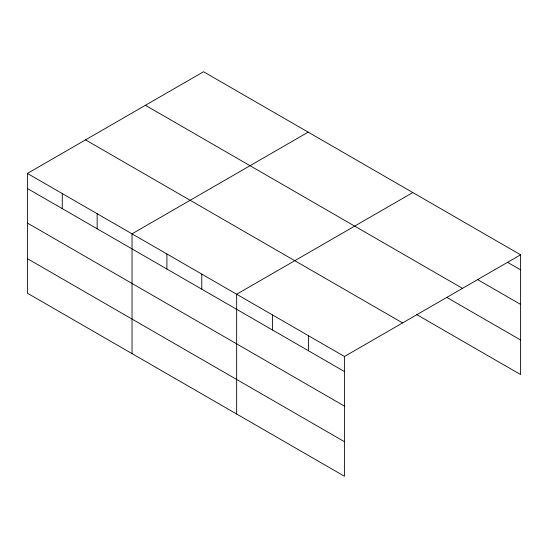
<?xml version="1.0" encoding="UTF-8"?>
<svg xmlns="http://www.w3.org/2000/svg" width="548" height="548" viewBox="0 0 548 548"><rect width="100%" height="100%" fill="white"/><g stroke="black" fill="none" stroke-linecap="round" stroke-linejoin="round"><path stroke-width="0.82" d="M27.4 173.435L344.459 356.488L344.459 476.26L27.4 293.207L27.4 173.435L203.541 71.74L520.6 254.793L520.6 374.565L416.466 314.442M308.175 132.143L132.027 233.838L132.027 353.618M412.802 192.554L236.661 294.249L236.661 414.021M344.459 356.488L520.6 254.793M507.4 262.239L520.6 269.856M477.335 279.432L520.6 304.407M145.419 105.298L462.471 288.351M446.531 297.249L520.6 340.013M85.529 139.877L402.581 322.923M27.4 188.498L344.459 371.551M27.4 223.057L344.459 406.102M27.4 258.656L344.459 441.709M308.524 335.739L308.524 350.802M272.589 314.99L272.589 330.06M201.78 274.11L201.78 289.18M166.907 253.977L166.907 269.041M97.154 213.706L97.154 228.769M62.273 193.567L62.273 208.637"/></g></svg>
